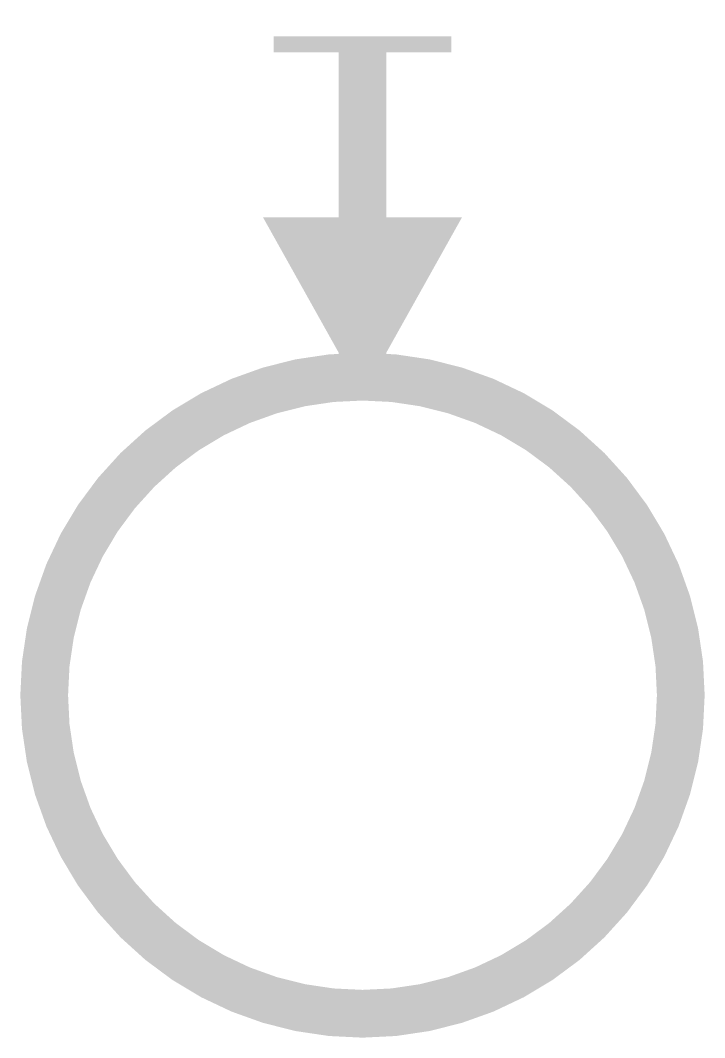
# Model space of a CAD drawing. Extents: x 0.01 to 4.31, y -0.01 to 6.38.
import ezdxf

# ---------------------------------------------------------------- set-up
doc = ezdxf.new("R2010")
doc.units = 0
doc.header["$MEASUREMENT"] = 0
doc.layers.get('0').update_dxf_attribs({"linetype": 'CONTINUOUS'})

msp = doc.modelspace()

# ---------------------------------------------------------------- linework, layer by layer
for points, const_width in [([(2.1582, 6.23), (2.1582, 4.143)], 0.3), ([(1.6, 6.23), (2.7164, 6.23)], 0.1)]:
    msp.add_lwpolyline(points, dxfattribs=dict(const_width=const_width))
msp.add_lwpolyline([(2.1582, 4.0261, 0, 1.25, 0), (2.1582, 5.143, 1.25, 1.25, 0)], format="xyseb")
at = {"const_width": 0.3}
msp.add_lwpolyline([(2.1582, 0.143, 1), (2.1582, 4.143, 1), (2.1582, 0.143, 1)], format="xyb", dxfattribs=at)

doc.saveas('drawing.dxf')
